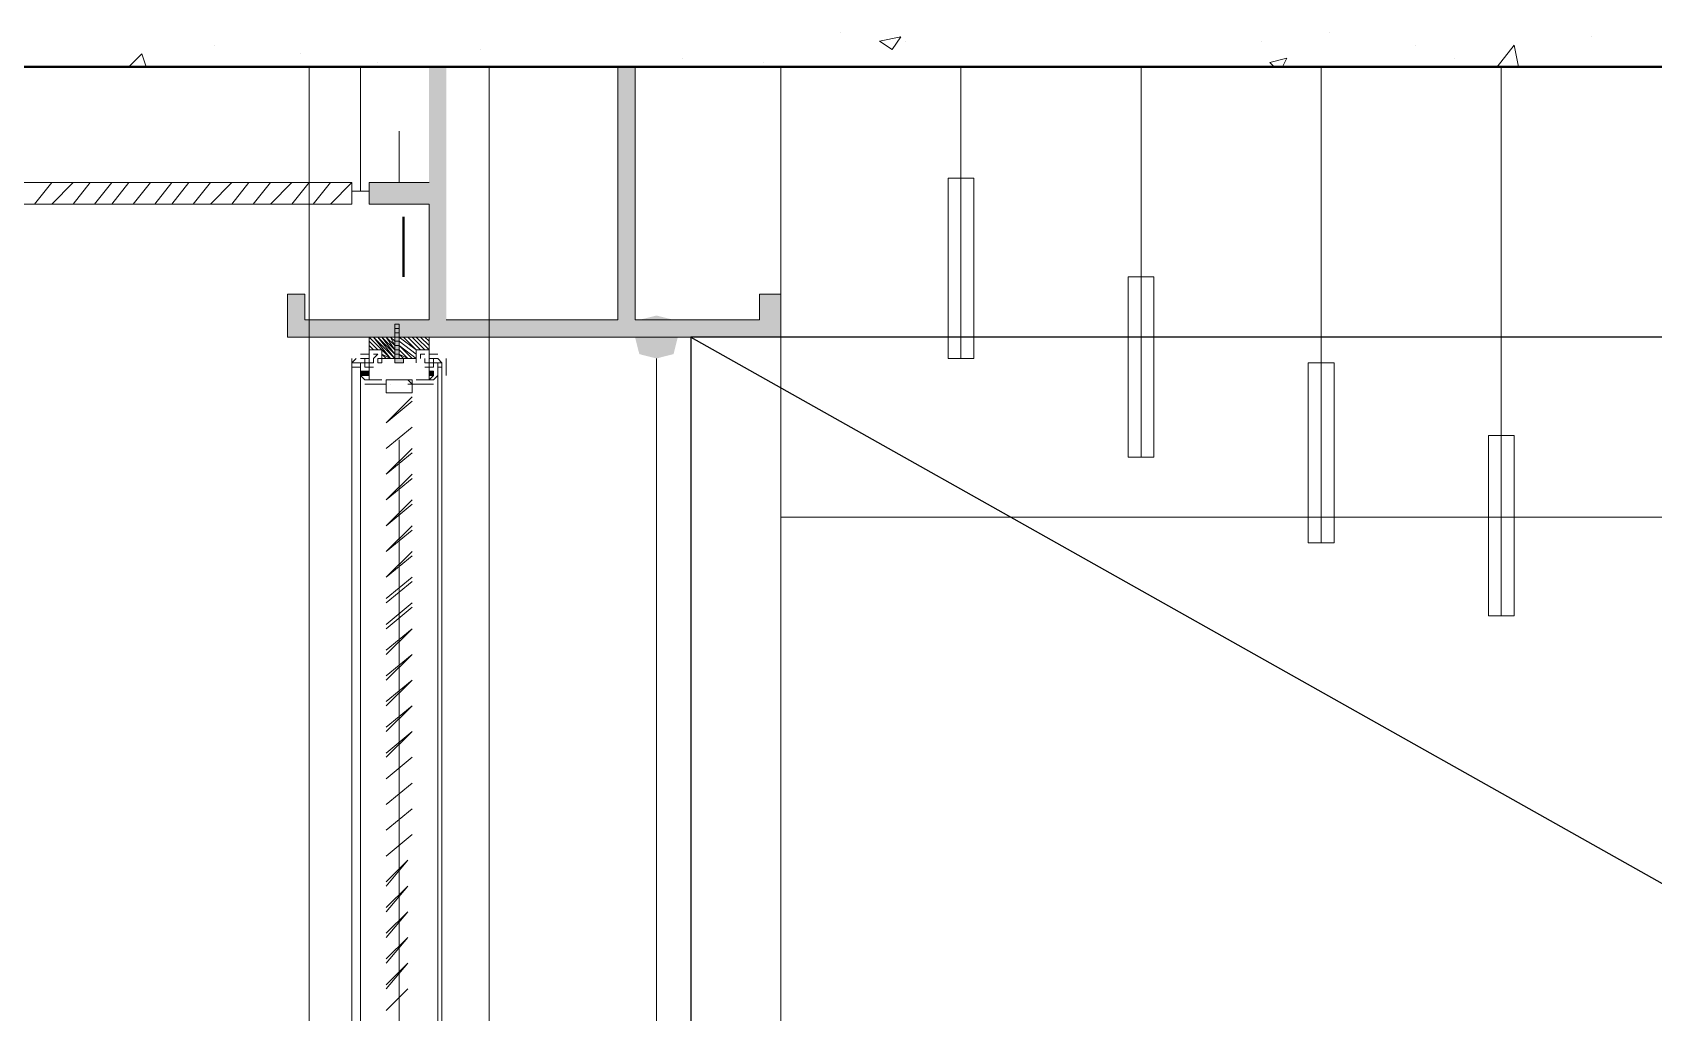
# Model space of a CAD drawing. Header units: millimetres. Extents: x 182 to 575, y -105 to 95.
# Drawn here: x 282.125 to 283.925, y 72.309 to 73.397 of the extents above; entities that cross this region are included whole.
import ezdxf

# ---------------------------------------------------------------- set-up
doc = ezdxf.new("R2010")
doc.units = ezdxf.units.MM
doc.header["$MEASUREMENT"] = 0
for name, color, linetype in [('base', 253, 'Continuous'), ('PDF_Geometry', 7, 'Continuous'), ('PDF_Solid Fills', 7, 'Continuous')]:
    doc.layers.add(name, color=color, linetype=linetype)

msp = doc.modelspace()

# ---------------------------------------------------------------- hatches: boundary and pattern name
at = {"layer": 'PDF_Solid Fills', "transparency": 33554559}
msp.add_hatch(color=256, dxfattribs=at).paths.add_polyline_path([(282.8373, 73.0777), (282.8183, 73.0824), (282.7993, 73.0777), (282.7945, 73.0777), (282.7945, 73.3586), (282.7754, 73.3586), (282.7754, 73.0777), (282.585, 73.0777), (282.585, 73.3586), (282.5659, 73.3586), (282.5659, 73.2301), (282.4993, 73.2301), (282.4993, 73.2062), (282.5659, 73.2062), (282.5659, 73.0777), (282.4278, 73.0777), (282.4278, 73.1062), (282.4088, 73.1062), (282.4088, 73.0586), (282.7945, 73.0586), (282.7993, 73.0396), (282.8183, 73.0348), (282.8373, 73.0396), (282.8421, 73.0586), (282.9564, 73.0586), (282.9564, 73.1062), (282.9326, 73.1062), (282.9326, 73.0777)])
at = {"layer": 'PDF_Solid Fills', "true_color": 0xb9b9b9, "transparency": 33554559}
msp.add_hatch(color=9, dxfattribs=at).paths.add_polyline_path([(282.5326, 73.0348), (282.5326, 73.0729), (282.5278, 73.0729), (282.5278, 73.0301), (282.5373, 73.0301), (282.5373, 73.0348)])
at = {"layer": 'PDF_Solid Fills', "true_color": 0xdddddd, "transparency": 33554559}
for points in [[(282.4897, 73.0158), (282.4993, 73.0158), (282.4993, 73.0205), (282.4897, 73.0205)], [(282.5659, 73.0158), (282.5707, 73.0158), (282.5707, 73.0205), (282.5659, 73.0205)]]:
    msp.add_hatch(color=254, dxfattribs=at).paths.add_polyline_path(points)
h = msp.add_hatch(color=254, dxfattribs=at)
h.paths.add_polyline_path([(282.4945, 73.0158), (282.4945, 73.0205), (282.4945, 73.0158)], flags=0)
h.paths.add_polyline_path([(282.4945, 73.0158), (282.4945, 73.0205), (282.4945, 73.0158)], flags=0)
h.paths.add_polyline_path([(282.4945, 73.0158), (282.4945, 73.0205), (282.4945, 73.0158)], flags=0)
h.paths.add_polyline_path([(282.4945, 73.0158), (282.4945, 73.0205), (282.4945, 73.0158)], flags=0)
h = msp.add_hatch(color=254, dxfattribs=at)
h.paths.add_polyline_path([(282.4993, 73.0158), (282.4993, 73.0158), (282.4993, 73.0158)], flags=0)
h.paths.add_polyline_path([(282.4993, 73.0158), (282.4993, 73.0158), (282.4993, 73.0158)], flags=0)
h.paths.add_polyline_path([(282.4993, 73.0158), (282.4993, 73.0158), (282.4993, 73.0158)], flags=0)
h.paths.add_polyline_path([(282.4993, 73.0158), (282.4993, 73.0158), (282.4993, 73.0158)], flags=0)
h.paths.add_polyline_path([(282.4993, 73.0158), (282.4993, 73.0205), (282.4993, 73.0158)], flags=0)
h = msp.add_hatch(color=254, dxfattribs=at)
h.paths.add_polyline_path([(282.5659, 73.0158), (282.5659, 73.0158), (282.5659, 73.0158)], flags=0)
h.paths.add_polyline_path([(282.5659, 73.0158), (282.5659, 73.0158), (282.5659, 73.0158)], flags=0)
h.paths.add_polyline_path([(282.5659, 73.0158), (282.5659, 73.0205), (282.5659, 73.0158)], flags=0)
h.paths.add_polyline_path([(282.5659, 73.0158), (282.5659, 73.0158), (282.5659, 73.0158)], flags=0)
h.paths.add_polyline_path([(282.5659, 73.0158), (282.5659, 73.0158), (282.5659, 73.0158)], flags=0)
h.paths.add_polyline_path([(282.5659, 73.0158), (282.5659, 73.0158), (282.5659, 73.0158)], flags=0)
h.paths.add_polyline_path([(282.5659, 73.0158), (282.5659, 73.0158), (282.5659, 73.0158)], flags=0)
h.paths.add_polyline_path([(282.5659, 73.0158), (282.5659, 73.0158), (282.5659, 73.0158)], flags=0)
h.paths.add_polyline_path([(282.5659, 73.0158), (282.5659, 73.0158), (282.5659, 73.0158)], flags=0)
h.paths.add_polyline_path([(282.5659, 73.0158), (282.5659, 73.0158), (282.5659, 73.0158)], flags=0)
h.paths.add_polyline_path([(282.5659, 73.0158), (282.5659, 73.0158), (282.5659, 73.0158)], flags=0)
h.paths.add_polyline_path([(282.5659, 73.0158), (282.5659, 73.0158), (282.5659, 73.0158)], flags=0)
h.paths.add_polyline_path([(282.5659, 73.0158), (282.5659, 73.0158), (282.5659, 73.0158)], flags=0)
h.paths.add_polyline_path([(282.5659, 73.0158), (282.5659, 73.0158), (282.5659, 73.0158)], flags=0)
h.paths.add_polyline_path([(282.5659, 73.0158), (282.5659, 73.0158), (282.5659, 73.0158)], flags=0)
h.paths.add_polyline_path([(282.5659, 73.0158), (282.5659, 73.0158), (282.5659, 73.0158)], flags=0)
h = msp.add_hatch(color=254, dxfattribs=at)
h.paths.add_polyline_path([(282.5707, 73.0158), (282.5707, 73.0205), (282.5707, 73.0158)], flags=0)
h.paths.add_polyline_path([(282.5707, 73.0158), (282.5707, 73.0205), (282.5707, 73.0158)], flags=0)
h.paths.add_polyline_path([(282.5707, 73.0158), (282.5707, 73.0205), (282.5707, 73.0158)], flags=0)

# ---------------------------------------------------------------- linework, layer by layer
at = {"layer": 'base'}
msp.add_line((282.8564, 73.0586), (286.2606, 71.1437), dxfattribs=at)
msp.add_lwpolyline([(282.8564, 71.1437), (286.2606, 71.1437), (286.2606, 73.0586), (282.8564, 73.0586)], close=True, dxfattribs=at)
at = {"layer": 'PDF_Geometry', "lineweight": 0}
for points in [[(283.0231, 73.3967), (283.0231, 73.3967)], [(283.0945, 73.3872), (283.0945, 73.3872)], [(283.4897, 73.3872), (283.4897, 73.3872)], [(283.5659, 73.3967), (283.5659, 73.3967)], [(283.8564, 73.392), (283.8564, 73.392)], [(282.2326, 73.3586), (282.2469, 73.3729), (282.2516, 73.3586)], [(282.3278, 73.3824), (282.3278, 73.3824)], [(282.4231, 73.3729), (282.4231, 73.3729)], [(282.6231, 73.3777), (282.6231, 73.3777)], [(282.8469, 73.3681), (282.8469, 73.3681)], [(283.504, 73.3586), (283.4992, 73.3634), (283.5183, 73.3681), (283.5135, 73.3586)], [(283.6612, 73.3824), (283.6612, 73.3824)], [(283.704, 73.3681), (283.704, 73.3681)], [(283.7564, 73.3586), (283.7516, 73.3586), (283.7707, 73.3824), (283.7754, 73.3586)], [(282.1754, 73.3586), (282.1754, 73.3586)], [(282.5088, 73.3634), (282.5088, 73.3634)], [(282.9373, 73.3634), (282.9373, 73.3634)], [(283.2993, 73.3586), (283.2993, 73.3586)]]:
    msp.add_lwpolyline(points, dxfattribs=at)
msp.add_lwpolyline([(283.0897, 73.392), (283.0802, 73.3777), (283.0659, 73.3872)], close=True, dxfattribs=at)
at = {"layer": 'PDF_Geometry', "lineweight": 13}
for points in [[(280.704, 73.3586), (293.1516, 73.3586)], [(282.4326, 73.3586), (282.4326, 69.7062)], [(282.4897, 73.2205), (282.4897, 73.3586)], [(282.6326, 73.3586), (282.6326, 69.7062)], [(282.7278, 73.0586), (282.7564, 73.0586), (282.9564, 73.0586), (282.9564, 73.1062), (282.9326, 73.1062), (282.9326, 73.0777), (282.7945, 73.0777), (282.7945, 73.3586)], [(282.7564, 73.0777), (282.7754, 73.0777), (282.7754, 73.3586)], [(283.1564, 73.3586), (283.1564, 73.0348)], [(283.3564, 73.3586), (283.3564, 72.9253)], [(283.5564, 73.3586), (283.5564, 72.8301)], [(283.7564, 73.3586), (283.7564, 72.7491)], [(282.5326, 73.2301), (282.5326, 73.2872)], [(282.1278, 73.2062), (282.1469, 73.2301)], [(282.1469, 73.2062), (282.1707, 73.2301)], [(282.1707, 73.2062), (282.1897, 73.2301)], [(282.1945, 73.2062), (282.2135, 73.2301)], [(282.2135, 73.2062), (282.2326, 73.2301)], [(282.2373, 73.2062), (282.2564, 73.2301)], [(282.2612, 73.2062), (282.2802, 73.2301)], [(282.2802, 73.2062), (282.2992, 73.2301)], [(282.304, 73.2062), (282.3231, 73.2301)], [(282.3231, 73.2062), (282.3469, 73.2301)], [(282.3469, 73.2062), (282.3659, 73.2301)], [(282.3707, 73.2062), (282.3897, 73.2301)], [(282.3897, 73.2062), (282.4135, 73.2301)], [(282.7754, 73.0586), (282.585, 73.0586), (282.4088, 73.0586), (282.4088, 73.1062), (282.4278, 73.1062), (282.4278, 73.0777), (282.5659, 73.0777), (282.5659, 73.2062), (282.4993, 73.2062), (282.4993, 73.2301), (282.5659, 73.2301)], [(282.4135, 73.2062), (282.4326, 73.2301)], [(282.4373, 73.2062), (282.4564, 73.2301)], [(282.4802, 73.211), (282.4802, 73.2062), (282.4802, 73.2301), (282.4564, 73.2062)], [(282.4993, 73.2062), (282.4993, 73.2301)], [(282.4993, 73.2205), (282.4802, 73.2205)], [(282.585, 73.0777), (282.7754, 73.0777)], [(282.685, 73.0586), (282.5088, 73.0586)], [(282.8183, 73.0348), (282.8183, 73.0062), (282.8183, 69.7062), (282.8183, 69.6824)], [(282.5326, 71.9443), (282.5326, 72.9443)]]:
    msp.add_lwpolyline(points, dxfattribs=at)
at = {"layer": 'PDF_Geometry', "lineweight": 40}
for points in [[(281.4802, 73.3586), (292.2278, 73.3586)], [(282.5373, 73.192), (282.5373, 73.1253)]]:
    msp.add_lwpolyline(points, dxfattribs=at)
at = {"layer": 'PDF_Geometry', "lineweight": 20}
for points in [[(282.9564, 73.3586), (282.9564, 73.1586), (282.9564, 72.8586), (282.9564, 69.7062)], [(282.5469, 72.992), (282.5183, 72.9634), (282.5469, 72.9872)], [(282.5469, 72.9586), (282.5183, 72.9348), (282.5469, 72.9586)], [(282.5469, 72.9348), (282.5183, 72.9062), (282.5469, 72.9301)], [(282.5469, 72.9062), (282.5183, 72.8777), (282.5469, 72.9015)], [(282.5469, 72.8777), (282.5183, 72.8491), (282.5469, 72.8729)], [(282.5469, 72.8491), (282.5183, 72.8205), (282.5469, 72.8443)], [(284.8278, 69.9062), (284.8278, 72.8586), (282.9564, 72.8586), (282.9564, 69.7062), (283.9278, 69.7062)], [(282.5469, 72.8205), (282.5183, 72.792), (282.5469, 72.8158)], [(282.5183, 72.7682), (282.5469, 72.792)], [(282.5183, 72.7634), (282.5469, 72.7872)], [(282.5183, 72.7396), (282.5469, 72.7634)], [(282.5183, 72.7348), (282.5469, 72.7586)], [(282.5183, 72.7062), (282.5469, 72.7348), (282.5183, 72.711)], [(282.5183, 72.6777), (282.5469, 72.7062), (282.5183, 72.6824)], [(282.5183, 72.6491), (282.5469, 72.6777), (282.5183, 72.6539)], [(282.5183, 72.6205), (282.5469, 72.6491), (282.5183, 72.6253)], [(282.5183, 72.592), (282.5469, 72.6205), (282.5183, 72.5967)], [(282.5183, 72.4491), (282.5421, 72.4777), (282.5183, 72.4539)], [(282.5183, 72.4205), (282.5421, 72.4491), (282.5183, 72.4253)], [(282.5183, 72.392), (282.5421, 72.4205), (282.5183, 72.3967)], [(282.5183, 72.3634), (282.5421, 72.392), (282.5183, 72.3682)], [(282.5183, 72.3348), (282.5421, 72.3634), (282.5183, 72.3396)]]:
    msp.add_lwpolyline(points, dxfattribs=at)
at = {"layer": 'PDF_Geometry', "lineweight": 13}
for points in [[(281.8707, 73.2301), (282.4802, 73.2301), (282.4802, 73.2062), (281.8707, 73.2062)], [(283.1421, 73.2348), (283.1564, 73.2348), (283.1564, 73.0348), (283.1421, 73.0348)], [(283.1707, 73.2348), (283.1564, 73.2348), (283.1564, 73.0348), (283.1707, 73.0348)], [(283.3421, 73.1253), (283.3564, 73.1253), (283.3564, 72.9253), (283.3421, 72.9253)], [(283.3707, 73.1253), (283.3564, 73.1253), (283.3564, 72.9253), (283.3707, 72.9253)], [(283.5421, 73.0301), (283.5564, 73.0301), (283.5564, 72.8301), (283.5421, 72.8301)], [(283.5707, 73.0301), (283.5564, 73.0301), (283.5564, 72.8301), (283.5707, 72.8301)], [(282.4802, 73.0253), (282.4897, 73.0253), (282.4897, 72.2729), (282.4802, 72.2729)], [(282.5802, 73.0253), (282.5754, 73.0253), (282.5754, 72.2729), (282.5802, 72.2729)], [(283.7421, 72.9491), (283.7564, 72.9491), (283.7564, 72.7491), (283.7421, 72.7491)], [(283.7707, 72.9491), (283.7564, 72.9491), (283.7564, 72.7491), (283.7707, 72.7491)]]:
    msp.add_lwpolyline(points, close=True, dxfattribs=at)
at = {"layer": 'PDF_Geometry', "color": 8, "lineweight": 13, "true_color": 0x808080}
for points in [[(282.5373, 73.0348), (282.5373, 73.0301), (282.5326, 73.0301), (282.5278, 73.0301), (282.5278, 73.0348), (282.5278, 73.0729), (282.5326, 73.0729), (282.5326, 73.0348), (282.5326, 73.0729), (282.5278, 73.0729), (282.5278, 73.0348), (282.5278, 73.0301), (282.5326, 73.0301), (282.5373, 73.0301), (282.5373, 73.0348), (282.5278, 73.0348), (282.504, 73.0586), (282.5278, 73.0348), (282.5088, 73.0586), (282.5278, 73.0396), (282.5135, 73.0586), (282.5278, 73.0443), (282.5183, 73.0586), (282.5278, 73.0491)], [(282.5278, 73.0729), (282.5326, 73.0729), (282.5278, 73.0729)], [(282.5278, 73.0634), (282.5326, 73.0634), (282.5278, 73.0634), (282.5326, 73.0634)], [(282.5135, 73.0443), (282.4993, 73.0586), (282.5135, 73.0443), (282.5231, 73.0348), (282.504, 73.0586), (282.4993, 73.0586), (282.4993, 73.0443), (282.5135, 73.0443), (282.5135, 73.0348), (282.5326, 73.0348), (282.5516, 73.0348), (282.5516, 73.0301), (282.5516, 73.0348), (282.5516, 73.0443), (282.5659, 73.0443), (282.5659, 73.0301), (282.5612, 73.0301), (282.5659, 73.0301), (282.5659, 73.0586), (282.5612, 73.0586), (282.5659, 73.0586), (282.5659, 73.0443), (282.5516, 73.0443), (282.5516, 73.0348), (282.5326, 73.0348), (282.5135, 73.0348), (282.5135, 73.0301), (282.5088, 73.0301), (282.5088, 73.0348), (282.5135, 73.0348), (282.5135, 73.0443), (282.4993, 73.0443), (282.4993, 73.0301), (282.504, 73.0301), (282.504, 73.0348)], [(282.5231, 73.0586), (282.5278, 73.0491), (282.5231, 73.0586), (282.5278, 73.0539), (282.5278, 73.0586), (282.4993, 73.0586), (282.4993, 73.0301), (282.504, 73.0301), (282.504, 73.0348), (282.5088, 73.0396), (282.504, 73.0396)], [(282.4993, 73.0443), (282.4993, 73.0443)], [(282.5278, 73.0586), (282.5278, 73.0586)], [(282.5278, 73.0491), (282.5326, 73.0491), (282.5278, 73.0491)], [(282.5278, 73.0443), (282.5326, 73.0443), (282.5278, 73.0443), (282.5326, 73.0443)], [(282.5612, 73.0586), (282.5326, 73.0586), (282.5516, 73.0443)], [(282.5326, 73.0491), (282.5469, 73.0348), (282.5326, 73.0491), (282.5516, 73.0348)], [(282.5373, 73.0586), (282.5516, 73.0443), (282.5373, 73.0586)], [(282.5421, 73.0586), (282.5564, 73.0443), (282.5421, 73.0586), (282.5564, 73.0443)], [(282.5469, 73.0586), (282.5612, 73.0443), (282.5469, 73.0586)], [(282.5516, 73.0586), (282.5659, 73.0443), (282.5516, 73.0586)], [(282.5564, 73.0586), (282.5659, 73.0491), (282.5564, 73.0586)], [(282.5612, 73.0586), (282.5659, 73.0539), (282.5612, 73.0586)], [(282.5659, 73.0586), (282.5659, 73.0539)], [(282.485, 73.0348), (282.4802, 73.0301), (282.4897, 73.0301), (282.4945, 73.0301), (282.4945, 73.0348), (282.4897, 73.0348)], [(282.4802, 73.0348), (282.4802, 73.0158)], [(282.4802, 73.011), (282.4802, 73.0301), (282.4897, 73.0301), (282.4897, 73.0158), (282.4945, 73.011), (282.4993, 73.011), (282.5135, 73.011)], [(282.485, 73.0301), (282.485, 73.0301)], [(282.4897, 73.0205), (282.4897, 73.0301), (282.4945, 73.0301), (282.4945, 73.0253), (282.4993, 73.0253), (282.4993, 73.0301), (282.4945, 73.0301), (282.4945, 73.0348), (282.4993, 73.0348), (282.4993, 73.0396), (282.4897, 73.0396)], [(282.4897, 73.0301), (282.4897, 73.0301)], [(282.5088, 73.0348), (282.5088, 73.0348)], [(282.5135, 73.0348), (282.5183, 73.0348), (282.5135, 73.0396), (282.5231, 73.0348)], [(282.5135, 73.0348), (282.5135, 73.0348)], [(282.5326, 73.0396), (282.5278, 73.0396)], [(282.5278, 73.0348), (282.5278, 73.0348)], [(282.5278, 73.0348), (282.5326, 73.0348), (282.5278, 73.0348)], [(282.5326, 73.0348), (282.5373, 73.0348), (282.5326, 73.0396), (282.5421, 73.0348)], [(282.5802, 73.011), (282.5802, 73.0301), (282.5754, 73.0301), (282.5754, 73.0158), (282.5707, 73.011), (282.5659, 73.011), (282.5516, 73.011)], [(282.5612, 73.0396), (282.5564, 73.0396), (282.5564, 73.0348)], [(282.5659, 73.0301), (282.5612, 73.0301), (282.5612, 73.0348), (282.5612, 73.0301)], [(282.5754, 73.0205), (282.5754, 73.0301), (282.5707, 73.0301), (282.5707, 73.0253), (282.5659, 73.0253), (282.5659, 73.0301), (282.5707, 73.0301), (282.5707, 73.0348), (282.5659, 73.0348), (282.5659, 73.0396), (282.5754, 73.0396)], [(282.5754, 73.0301), (282.5754, 73.0301)], [(282.5754, 73.0301), (282.5754, 73.0301)], [(282.585, 73.0348), (282.585, 73.0158)], [(282.4897, 73.0205), (282.4897, 73.0205)], [(282.4897, 73.0158), (282.4897, 73.0158)], [(282.4897, 73.0158), (282.4897, 73.0158)], [(282.4897, 73.0158), (282.4945, 73.011)], [(282.4945, 73.0205), (282.4945, 73.0158), (282.4945, 73.0205), (282.4945, 73.0158), (282.4945, 73.0205), (282.4945, 73.0158), (282.4945, 73.0205), (282.4945, 73.0158)], [(282.5469, 73.0062), (282.5421, 73.011), (282.5469, 73.011), (282.5421, 73.011), (282.5326, 73.011), (282.5231, 73.011), (282.5183, 73.011), (282.5183, 73.0062), (282.5135, 73.0062), (282.4945, 73.0062)], [(282.4993, 73.0158), (282.4993, 73.0205), (282.4993, 73.0253)], [(282.504, 73.0253), (282.4993, 73.0253), (282.4993, 73.0205)], [(282.4993, 73.0205), (282.4993, 73.0158), (282.4993, 73.0205)], [(282.4993, 73.0158), (282.4993, 73.011), (282.4993, 73.0158)], [(282.5135, 73.011), (282.5135, 73.011)], [(282.5135, 73.011), (282.5135, 73.011)], [(282.5135, 73.011), (282.5135, 73.011)], [(282.5183, 73.011), (282.5183, 73.011)], [(282.5183, 73.011), (282.5183, 73.011)], [(282.5183, 73.011), (282.5183, 73.011)], [(282.5183, 73.011), (282.5183, 73.011)], [(282.5421, 73.011), (282.5326, 73.011), (282.5231, 73.011), (282.5183, 73.011)], [(282.5612, 73.0253), (282.5659, 73.0253), (282.5659, 73.0205), (282.5659, 73.0253)], [(282.5659, 73.011), (282.5707, 73.0158), (282.5659, 73.0158), (282.5659, 73.0205), (282.5707, 73.0205), (282.5707, 73.0158), (282.5707, 73.0205), (282.5707, 73.0158), (282.5707, 73.0205), (282.5707, 73.0158), (282.5707, 73.0205), (282.5707, 73.0158)], [(282.5659, 73.0158), (282.5659, 73.011), (282.5659, 73.0158)], [(282.5754, 73.0205), (282.5754, 73.0205)], [(282.5754, 73.0158), (282.5754, 73.0158)], [(282.5802, 73.0158), (282.5802, 73.0158)], [(282.5231, 73.0062), (282.5231, 73.0062)], [(282.5421, 73.0062), (282.5421, 73.0062)], [(282.5707, 73.0062), (282.5469, 73.0062), (282.5421, 73.0062)]]:
    msp.add_lwpolyline(points, dxfattribs=at)
for points in [[(282.5278, 73.0729), (282.5326, 73.0729), (282.5278, 73.0729), (282.5326, 73.0729)], [(282.5326, 73.0681), (282.5278, 73.0681), (282.5326, 73.0681), (282.5278, 73.0681), (282.5326, 73.0681), (282.5278, 73.0681), (282.5326, 73.0681), (282.5278, 73.0681), (282.5326, 73.0681), (282.5278, 73.0681)], [(282.5278, 73.0634), (282.5326, 73.0634), (282.5278, 73.0634), (282.5326, 73.0634)], [(282.5088, 73.0443), (282.4993, 73.0539)], [(282.504, 73.0443), (282.4993, 73.0491)], [(282.5278, 73.0586), (282.5326, 73.0586), (282.5278, 73.0586), (282.5326, 73.0586)], [(282.5278, 73.0586), (282.5326, 73.0586), (282.5278, 73.0586), (282.5326, 73.0586), (282.5278, 73.0586), (282.5326, 73.0586)], [(282.5278, 73.0539), (282.5326, 73.0539), (282.5278, 73.0539), (282.5326, 73.0539), (282.5278, 73.0539), (282.5326, 73.0539)], [(282.5278, 73.0539), (282.5326, 73.0539)], [(282.5278, 73.0491), (282.5326, 73.0491), (282.5278, 73.0491), (282.5326, 73.0491), (282.5278, 73.0491), (282.5326, 73.0491), (282.5278, 73.0491), (282.5326, 73.0491)], [(282.5278, 73.0443), (282.5326, 73.0443), (282.5278, 73.0443), (282.5326, 73.0443)], [(282.5516, 73.0396), (282.5326, 73.0539)], [(282.5421, 73.0348), (282.5326, 73.0443)], [(282.5278, 73.0396), (282.5326, 73.0396), (282.5278, 73.0396), (282.5326, 73.0396), (282.5278, 73.0396), (282.5326, 73.0396)], [(282.5278, 73.0348), (282.5326, 73.0348), (282.5278, 73.0348), (282.5326, 73.0348)], [(282.5754, 73.0348), (282.5707, 73.0348), (282.5707, 73.0301), (282.5802, 73.0301)], [(282.4897, 73.0205), (282.4897, 73.0158), (282.4993, 73.0158), (282.4993, 73.0205)], [(282.5659, 73.0205), (282.5659, 73.0158), (282.5659, 73.0205), (282.5659, 73.0158)]]:
    msp.add_lwpolyline(points, close=True, dxfattribs=at)
at = {"layer": 'PDF_Geometry', "color": 9, "lineweight": 13, "true_color": 0xb9b9b9}
for points in [[(282.5373, 73.0301), (282.5278, 73.0301), (282.5373, 73.0301)], [(282.5326, 73.0301), (282.5278, 73.0301), (282.5326, 73.0301)], [(282.5326, 73.0301), (282.5326, 73.0301), (282.5326, 73.0301)], [(282.5326, 73.0301), (282.5326, 73.0301), (282.5326, 73.0301)], [(282.5326, 73.0301), (282.5326, 73.0301), (282.5326, 73.0301)], [(282.5326, 73.0301), (282.5326, 73.0301), (282.5326, 73.0301)]]:
    msp.add_lwpolyline(points, dxfattribs=at)
at = {"layer": 'PDF_Geometry', "color": 254, "lineweight": 13, "true_color": 0xdddddd}
for points in [[(282.4945, 73.0205), (282.4945, 73.0205), (282.4945, 73.0205)], [(282.4945, 73.0205), (282.4945, 73.0205), (282.4945, 73.0205)], [(282.4945, 73.0205), (282.4945, 73.0205), (282.4945, 73.0205)], [(282.4945, 73.0205), (282.4945, 73.0205), (282.4945, 73.0205)], [(282.4945, 73.0205), (282.4945, 73.0205), (282.4945, 73.0205)], [(282.4945, 73.0205), (282.4945, 73.0205), (282.4945, 73.0205)], [(282.4945, 73.0205), (282.4945, 73.0205), (282.4945, 73.0205)], [(282.4945, 73.0205), (282.4945, 73.0205), (282.4945, 73.0205)], [(282.4945, 73.0205), (282.4945, 73.0205), (282.4945, 73.0205)], [(282.4945, 73.0205), (282.4945, 73.0205), (282.4945, 73.0205)], [(282.4945, 73.0205), (282.4945, 73.0205), (282.4945, 73.0205)], [(282.4945, 73.0205), (282.4945, 73.0205), (282.4945, 73.0205)], [(282.4945, 73.0158), (282.4945, 73.0158), (282.4945, 73.0158)], [(282.4945, 73.0158), (282.4945, 73.0158), (282.4945, 73.0158)], [(282.4945, 73.0158), (282.4945, 73.0158), (282.4945, 73.0158)], [(282.4945, 73.0158), (282.4945, 73.0158), (282.4945, 73.0158)], [(282.4945, 73.0158), (282.4945, 73.0158), (282.4945, 73.0158)], [(282.4945, 73.0158), (282.4945, 73.0158), (282.4945, 73.0158)], [(282.4945, 73.0158), (282.4945, 73.0158), (282.4945, 73.0158)], [(282.4945, 73.0158), (282.4945, 73.0158), (282.4945, 73.0158)], [(282.4945, 73.0158), (282.4945, 73.0158), (282.4945, 73.0158)], [(282.4945, 73.0158), (282.4945, 73.0158), (282.4945, 73.0158)], [(282.4945, 73.0158), (282.4945, 73.0158), (282.4945, 73.0158)], [(282.4945, 73.0158), (282.4945, 73.0158), (282.4945, 73.0158)], [(282.4993, 73.0205), (282.4993, 73.0205), (282.4993, 73.0205)], [(282.4993, 73.0205), (282.4993, 73.0205), (282.4993, 73.0205)], [(282.4993, 73.0205), (282.4993, 73.0205), (282.4993, 73.0205)], [(282.4993, 73.0205), (282.4993, 73.0205), (282.4993, 73.0205)], [(282.4993, 73.0205), (282.4993, 73.0205), (282.4993, 73.0205)], [(282.4993, 73.0205), (282.4993, 73.0205), (282.4993, 73.0205)], [(282.4993, 73.0205), (282.4993, 73.0205), (282.4993, 73.0205)], [(282.4993, 73.0205), (282.4993, 73.0205), (282.4993, 73.0205)], [(282.4993, 73.0205), (282.4993, 73.0205), (282.4993, 73.0205)], [(282.4993, 73.0205), (282.4993, 73.0205), (282.4993, 73.0205)], [(282.4993, 73.0205), (282.4993, 73.0205), (282.4993, 73.0205)], [(282.4993, 73.0205), (282.4993, 73.0205), (282.4993, 73.0205)], [(282.4993, 73.0205), (282.4993, 73.0205), (282.4993, 73.0205)], [(282.4993, 73.0205), (282.4993, 73.0205), (282.4993, 73.0205)], [(282.4993, 73.0205), (282.4993, 73.0205), (282.4993, 73.0205)], [(282.4993, 73.0205), (282.4993, 73.0205), (282.4993, 73.0205)], [(282.4993, 73.0205), (282.4993, 73.0205), (282.4993, 73.0205)], [(282.4993, 73.0205), (282.4993, 73.0205), (282.4993, 73.0205)], [(282.4993, 73.0205), (282.4993, 73.0205), (282.4993, 73.0205)], [(282.4993, 73.0205), (282.4993, 73.0205), (282.4993, 73.0205)], [(282.4993, 73.0205), (282.4993, 73.0205), (282.4993, 73.0205)], [(282.4993, 73.0158), (282.4993, 73.0158), (282.4993, 73.0158)], [(282.4993, 73.0158), (282.4993, 73.0158), (282.4993, 73.0158)], [(282.4993, 73.0158), (282.4993, 73.0158), (282.4993, 73.0158)], [(282.4993, 73.0158), (282.4993, 73.0158), (282.4993, 73.0158)], [(282.4993, 73.0158), (282.4993, 73.0158), (282.4993, 73.0158)], [(282.4993, 73.0158), (282.4993, 73.0158), (282.4993, 73.0158)], [(282.4993, 73.0158), (282.4993, 73.0158), (282.4993, 73.0158)], [(282.4993, 73.0158), (282.4993, 73.0158), (282.4993, 73.0158)], [(282.4993, 73.0158), (282.4993, 73.0158), (282.4993, 73.0158)], [(282.4993, 73.0158), (282.4993, 73.0158), (282.4993, 73.0158)], [(282.4993, 73.0158), (282.4993, 73.0158), (282.4993, 73.0158)], [(282.4993, 73.0158), (282.4993, 73.0158), (282.4993, 73.0158)], [(282.4993, 73.0158), (282.4993, 73.0158), (282.4993, 73.0158)], [(282.4993, 73.0158), (282.4993, 73.0158), (282.4993, 73.0158)], [(282.4993, 73.0158), (282.4993, 73.0158), (282.4993, 73.0158)], [(282.4993, 73.0158), (282.4993, 73.0158), (282.4993, 73.0158)], [(282.4993, 73.0158), (282.4993, 73.0158), (282.4993, 73.0158)], [(282.4993, 73.0158), (282.4993, 73.0158), (282.4993, 73.0158)], [(282.4993, 73.0158), (282.4993, 73.0158), (282.4993, 73.0158)], [(282.5659, 73.0205), (282.5659, 73.0205), (282.5659, 73.0205)], [(282.5659, 73.0205), (282.5659, 73.0205), (282.5659, 73.0205)], [(282.5659, 73.0205), (282.5659, 73.0205), (282.5659, 73.0205)], [(282.5659, 73.0205), (282.5659, 73.0205), (282.5659, 73.0205)], [(282.5659, 73.0205), (282.5659, 73.0205), (282.5659, 73.0205)], [(282.5659, 73.0205), (282.5659, 73.0205), (282.5659, 73.0205)], [(282.5659, 73.0205), (282.5659, 73.0205), (282.5659, 73.0205)], [(282.5659, 73.0205), (282.5659, 73.0205), (282.5659, 73.0205)], [(282.5659, 73.0205), (282.5659, 73.0205), (282.5659, 73.0205)], [(282.5659, 73.0205), (282.5659, 73.0205), (282.5659, 73.0205)], [(282.5659, 73.0205), (282.5659, 73.0205), (282.5659, 73.0205)], [(282.5659, 73.0205), (282.5659, 73.0205), (282.5659, 73.0205)], [(282.5659, 73.0205), (282.5659, 73.0205), (282.5659, 73.0205)], [(282.5659, 73.0205), (282.5659, 73.0205), (282.5659, 73.0205)], [(282.5659, 73.0205), (282.5659, 73.0205), (282.5659, 73.0205)], [(282.5659, 73.0205), (282.5659, 73.0205), (282.5659, 73.0205)], [(282.5659, 73.0205), (282.5659, 73.0205), (282.5659, 73.0205)], [(282.5659, 73.0205), (282.5659, 73.0205), (282.5659, 73.0205)], [(282.5659, 73.0205), (282.5659, 73.0205), (282.5659, 73.0205)], [(282.5659, 73.0205), (282.5659, 73.0205), (282.5659, 73.0205)], [(282.5659, 73.0205), (282.5659, 73.0205), (282.5659, 73.0205)], [(282.5659, 73.0205), (282.5659, 73.0205), (282.5659, 73.0205)], [(282.5659, 73.0205), (282.5659, 73.0205), (282.5659, 73.0205)], [(282.5659, 73.0158), (282.5659, 73.0158), (282.5659, 73.0158)], [(282.5659, 73.0158), (282.5659, 73.0158), (282.5659, 73.0158)], [(282.5659, 73.0158), (282.5659, 73.0158), (282.5659, 73.0158)], [(282.5659, 73.0158), (282.5659, 73.0158), (282.5659, 73.0158)], [(282.5707, 73.0205), (282.5707, 73.0205), (282.5707, 73.0205)], [(282.5707, 73.0205), (282.5707, 73.0205), (282.5707, 73.0205)], [(282.5707, 73.0205), (282.5707, 73.0205), (282.5707, 73.0205)], [(282.5707, 73.0205), (282.5707, 73.0205), (282.5707, 73.0205)], [(282.5707, 73.0205), (282.5707, 73.0205), (282.5707, 73.0205)], [(282.5707, 73.0205), (282.5707, 73.0205), (282.5707, 73.0205)], [(282.5707, 73.0158), (282.5707, 73.0158), (282.5707, 73.0158)], [(282.5707, 73.0158), (282.5707, 73.0158), (282.5707, 73.0158)], [(282.5707, 73.0158), (282.5707, 73.0158), (282.5707, 73.0158)], [(282.5707, 73.0158), (282.5707, 73.0158), (282.5707, 73.0158)], [(282.5707, 73.0158), (282.5707, 73.0158), (282.5707, 73.0158)], [(282.5707, 73.0158), (282.5707, 73.0158), (282.5707, 73.0158)], [(282.5707, 73.0158), (282.5707, 73.0158), (282.5707, 73.0158)], [(282.5707, 73.0158), (282.5707, 73.0158), (282.5707, 73.0158)], [(282.5707, 73.0158), (282.5707, 73.0158), (282.5707, 73.0158)], [(282.5707, 73.0158), (282.5707, 73.0158), (282.5707, 73.0158)]]:
    msp.add_lwpolyline(points, dxfattribs=at)
at = {"layer": 'PDF_Geometry', "lineweight": 20}
for points in [[(282.5469, 73.011), (282.5469, 72.9967), (282.5183, 72.9967), (282.5183, 73.011)], [(282.5469, 72.592), (282.5183, 72.5681)], [(282.5469, 72.5634), (282.5183, 72.5396)], [(282.5469, 72.5348), (282.5183, 72.511)], [(282.5469, 72.5062), (282.5183, 72.4824)], [(282.5421, 72.3348), (282.5183, 72.311)]]:
    msp.add_lwpolyline(points, close=True, dxfattribs=at)

doc.saveas('drawing.dxf')
